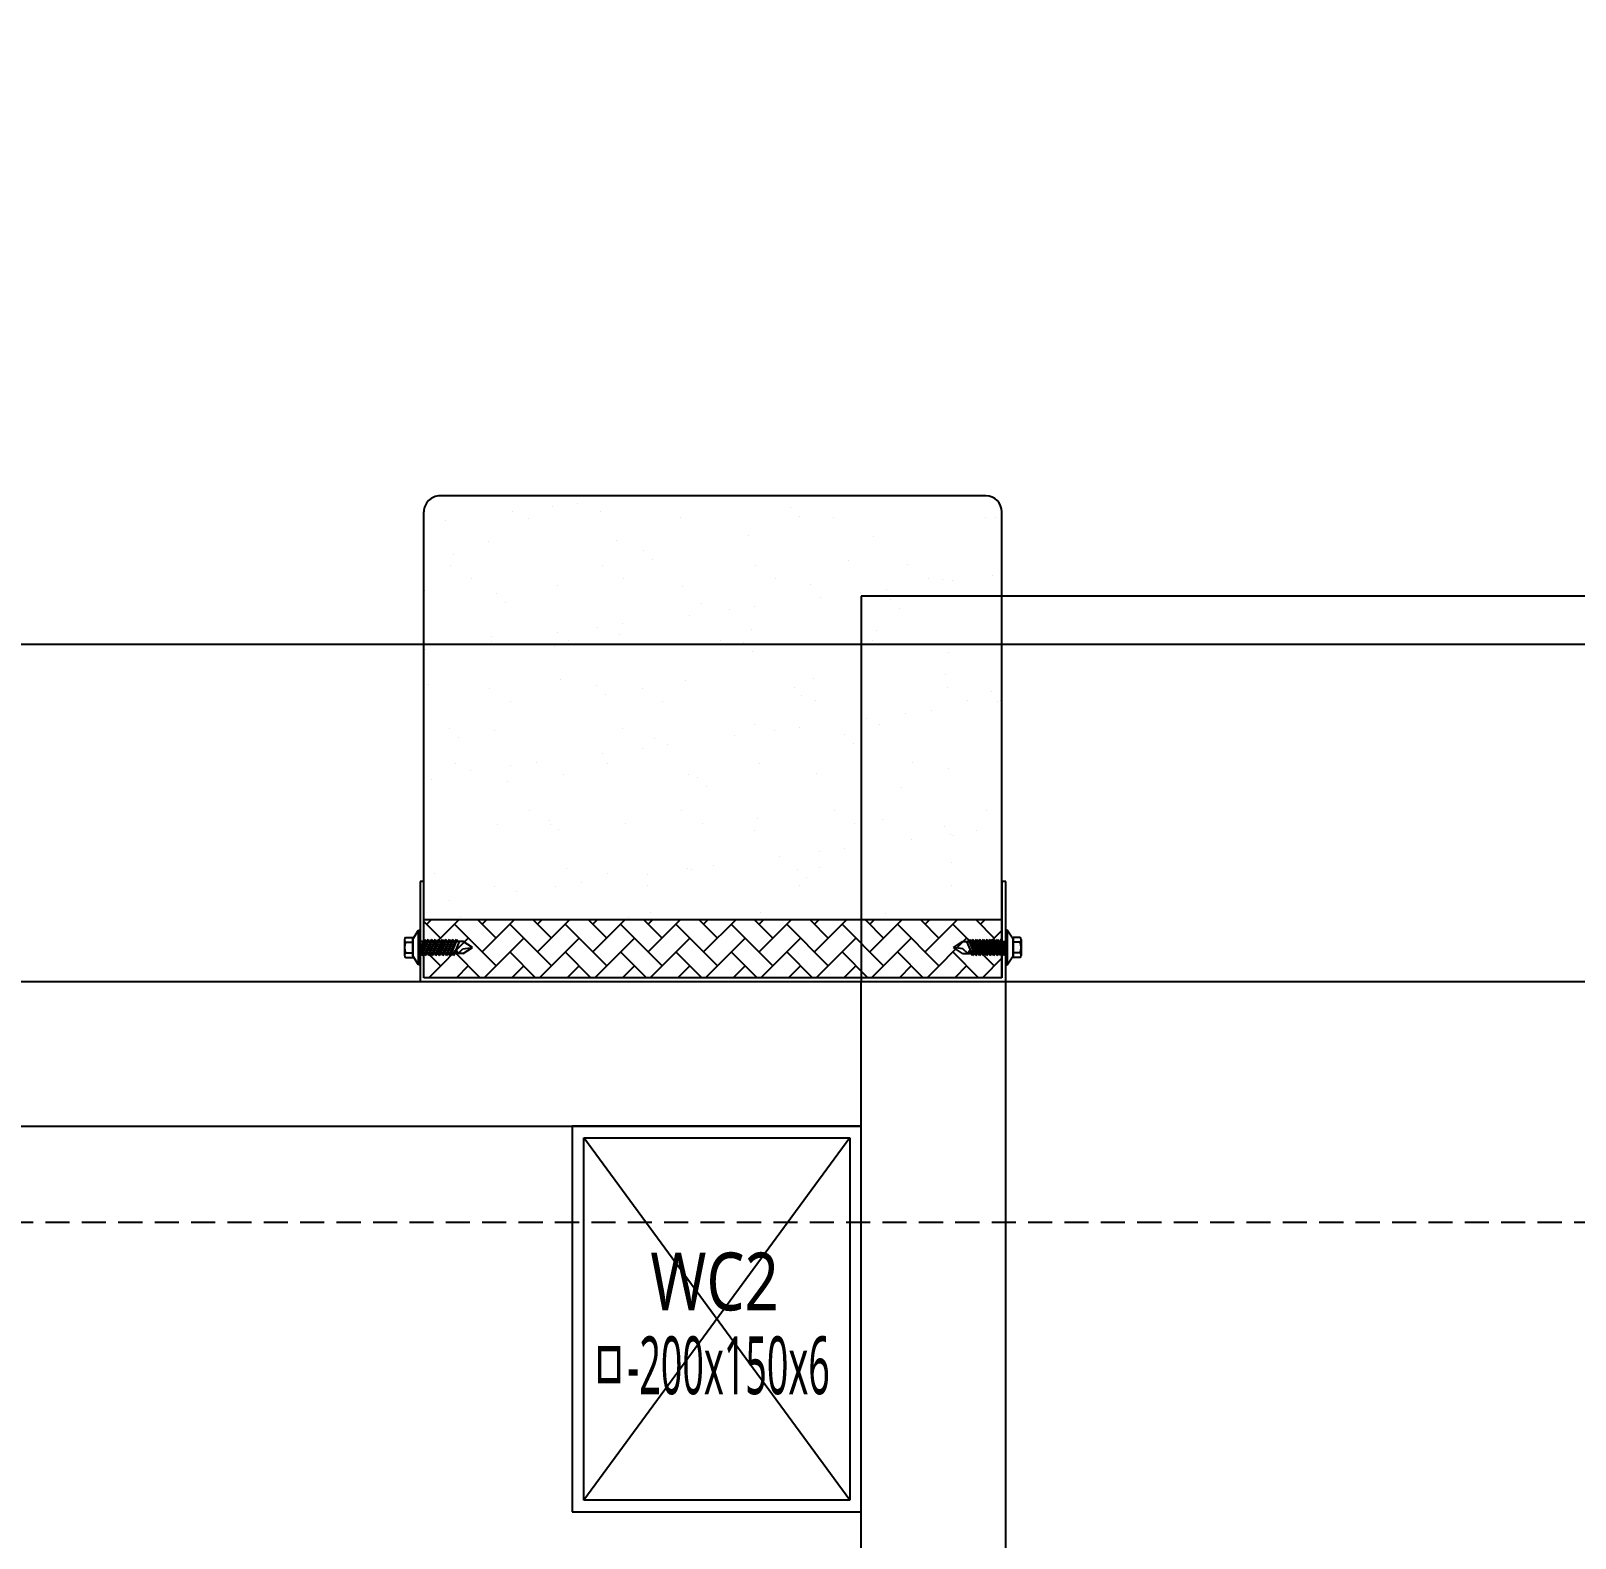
# Model space of a CAD drawing. Header units: millimetres. Extents: x 13515 to 183937, y -33900 to -660.
# Drawn here: x 121488.47 to 121501.02, y -19623.34 to -19611.1 of the extents above; entities that cross this region are included whole.
import ezdxf
from ezdxf.enums import TextEntityAlignment as Align

# ---------------------------------------------------------------- set-up
doc = ezdxf.new("R2010")
doc.units = ezdxf.units.MM
doc.header["$LTSCALE"] = 100
doc.header["$MEASUREMENT"] = 0
doc.header["$PDSIZE"] = -10
doc.linetypes.add('HIDDEN2', pattern=[0.1875, 0.125, -0.0625])
doc.layers.get('0').update_dxf_attribs({"linetype": 'CONTINUOUS'})
doc.layers.get('Defpoints').update_dxf_attribs({"color": 171, "linetype": 'CONTINUOUS'})
for name, color, linetype in [('ELE7 (0.07)', 8, 'CONTINUOUS'), ('ELE9', 9, 'CONTINUOUS'), ('FIN(패널-T75 글라스울)', 6, 'CONTINUOUS'), ('h COLUMN', 252, 'CONTINUOUS'), ('OVERHEAD DOOR - ELE', 9, 'CONTINUOUS'), ('OVERHEAD DOOR - ETC', 252, 'CONTINUOUS'), ('주차-화물', 251, 'CONTINUOUS')]:
    doc.layers.add(name, color=color, linetype=linetype)
doc.styles.add('TE', font='malgun_0.ttf')

# ---------------------------------------------------------------- blocks, each defined once
blk = doc.blocks.new('*U142')
at = {"color": 0, "linetype": 'ByBlock'}
for p, q in [((100, 75), (-100, 75)), ((-100, 75), (-100, -75)), ((100, -75), (100, 75)), ((-94, 69), (94, 69)), ((-94, -69), (-94, 69)), ((94, 69), (94, -69)), ((94, -69), (-94, -69)), ((-100, -75), (100, -75))]:
    blk.add_line(p, q, dxfattribs=at)
at = {"layer": 'Defpoints'}
blk.add_point((0, 0), dxfattribs=at)
blk = doc.blocks.new('WC2')
at = {"layer": 'h COLUMN', "ltscale": 0.1}
for p, q in [((69, -94), (-69, 94)), ((69, 94), (-69, -94))]:
    blk.add_line(p, q, dxfattribs=at)
at = {"layer": 'h COLUMN', "ltscale": 0.1, "rotation": 90}
blk.add_blockref('*U142', (0, 0), dxfattribs=at)
at = {"layer": 'Defpoints', "style": 'TE'}
for s, width, p in [('WC2', 0.8, (-34.44, 19.44)), ('ㅁ-200x150x6', 0.5, (-65.31, -24.04))]:
    blk.add_text(s, height=30, dxfattribs=dict(at, width=width)).set_placement(p, align=Align.MIDDLE_LEFT)
blk = doc.blocks.new('지상1층 WC 배치')
at = {"ltscale": 10000}
blk.add_blockref('WC2', (200300, -26650), dxfattribs=at)
blk = doc.blocks.new('A$C9dd89177')
at = {"layer": '주차-화물', "ltscale": 0.1}
blk.add_lwpolyline([(-0.01, 0), (10999.99, 0), (10999.99, 3250), (-0.01, 3250), (-0.01, 0), (10999.99, 3250)], dxfattribs=at)
blk = doc.blocks.new('A$Ca9da7916')
at = {"layer": 'ELE7 (0.07)', "ltscale": 0.002}
blk.add_line((227, 7675), (227, 10125), dxfattribs=at)
at = {"layer": 'FIN(패널-T75 글라스울)'}
for p, q in [((702, 7750), (227, 7750)), ((702, 7675), (227, 7675)), ((227, 6650), (227, 7675)), ((302, 6725), (302, 7675))]:
    blk.add_line(p, q, dxfattribs=at)
at = {"layer": 'OVERHEAD DOOR - ELE', "ltscale": 0.002}
for p, q in [((27, 10125), (27, 7675)), ((27, 7675), (227, 7675))]:
    blk.add_line(p, q, dxfattribs=at)
at = {"layer": 'OVERHEAD DOOR - ETC'}
for p, q in [((205, 7753.8), (200.3, 7750.8)), ((218.3, 7750.8), (200.3, 7750.8)), ((200.3, 7750.8), (200.3, 7750)), ((200.3, 7750.8), (218.3, 7750.8)), ((204.05, 7757.5), (204.05, 7753.8)), ((204.05, 7753.8), (214.55, 7753.8)), ((213.6, 7753.8), (205, 7753.8)), ((205.23, 7758), (213.37, 7758)), ((206.59, 7757.5), (206.59, 7753.8)), ((212.02, 7757.5), (212.02, 7753.8)), ((218.3, 7750.8), (213.6, 7753.8)), ((214.55, 7757.5), (214.55, 7753.8)), ((218.3, 7750), (218.3, 7750.8)), ((225, 7748), (-16.67, 7748)), ((195, 7748), (195, 7448)), ((195, 7748), (225, 7748)), ((200.3, 7750), (218.3, 7750)), ((205.15, 7747.6), (211.06, 7750)), ((205.15, 7745.77), (213.45, 7749.18)), ((205.15, 7745.77), (213.45, 7749.18)), ((205.15, 7747.6), (206.15, 7748.4)), ((206.15, 7747.2), (205.15, 7747.6)), ((205.15, 7747.6), (206.15, 7746.8)), ((206.15, 7747.6), (205.15, 7747.6)), ((205.15, 7743.93), (213.45, 7747.35)), ((205.15, 7743.93), (213.45, 7747.35)), ((205.15, 7745.77), (206.15, 7746.57)), ((206.15, 7745.37), (205.15, 7745.77)), ((205.15, 7745.77), (206.15, 7744.96)), ((206.15, 7745.77), (205.15, 7745.77)), ((205.15, 7742.1), (213.45, 7745.52)), ((205.15, 7742.1), (213.45, 7745.52)), ((205.15, 7743.93), (206.15, 7744.74)), ((206.15, 7743.53), (205.15, 7743.93)), ((205.15, 7743.93), (206.15, 7743.13)), ((206.15, 7743.93), (205.15, 7743.93)), ((205.15, 7740.27), (213.45, 7743.69)), ((205.15, 7740.27), (213.45, 7743.69)), ((205.15, 7742.1), (206.15, 7742.91)), ((206.15, 7748.4), (206.15, 7750)), ((211.94, 7750), (206.15, 7747.6)), ((206.15, 7748.4), (210, 7750)), ((206.15, 7746.57), (212.45, 7749.18)), ((212.45, 7748.38), (206.15, 7745.77)), ((206.15, 7746.57), (206.15, 7747.6)), ((206.15, 7744.74), (212.45, 7747.35)), ((212.45, 7746.55), (206.15, 7743.93)), ((206.15, 7744.74), (206.15, 7745.77)), ((206.15, 7742.91), (212.45, 7745.52)), ((212.45, 7744.71), (206.15, 7742.1)), ((206.15, 7742.91), (206.15, 7743.93)), ((206.15, 7741.07), (212.45, 7743.69)), ((212.45, 7742.88), (206.15, 7740.27)), ((212.45, 7749.18), (212.45, 7750)), ((213.45, 7749.18), (212.45, 7749.99)), ((212.45, 7749.59), (213.45, 7749.18)), ((213.45, 7749.18), (212.45, 7748.38)), ((212.45, 7749.18), (213.45, 7749.18)), ((212.45, 7747.35), (212.45, 7748.38)), ((213.45, 7747.35), (212.45, 7748.16)), ((212.45, 7747.75), (213.45, 7747.35)), ((213.45, 7747.35), (212.45, 7746.55)), ((212.45, 7747.35), (213.45, 7747.35)), ((212.45, 7745.52), (212.45, 7746.55)), ((213.45, 7745.52), (212.45, 7746.32)), ((212.45, 7745.92), (213.45, 7745.52)), ((213.45, 7745.52), (212.45, 7744.71)), ((212.45, 7745.52), (213.45, 7745.52)), ((212.45, 7743.69), (212.45, 7744.71)), ((213.45, 7743.69), (212.45, 7744.49)), ((212.45, 7744.09), (213.45, 7743.69)), ((213.45, 7743.69), (212.45, 7742.88)), ((212.45, 7743.69), (213.45, 7743.69)), ((212.45, 7741.85), (212.45, 7742.88)), ((213.45, 7741.85), (212.45, 7742.66)), ((225, 7748), (225, 7448)), ((-25, 7739.67), (-25, 7456.33)), ((206.15, 7741.7), (205.15, 7742.1)), ((205.15, 7742.1), (206.15, 7741.3)), ((206.15, 7742.1), (205.15, 7742.1)), ((205.15, 7738.44), (213.45, 7741.85)), ((205.15, 7738.44), (213.45, 7741.85)), ((205.15, 7740.27), (206.15, 7741.07)), ((206.15, 7739.87), (205.15, 7740.27)), ((205.15, 7740.27), (206.15, 7739.46)), ((206.15, 7740.27), (205.15, 7740.27)), ((205.15, 7736.6), (213.45, 7740.02)), ((205.15, 7736.6), (213.45, 7740.02)), ((205.15, 7738.44), (206.15, 7739.24)), ((206.15, 7738.03), (205.15, 7738.44)), ((205.15, 7738.44), (206.15, 7737.63)), ((206.15, 7738.44), (205.15, 7738.44)), ((205.15, 7734.77), (213.45, 7738.19)), ((205.15, 7734.77), (213.45, 7738.19)), ((205.15, 7736.6), (206.15, 7737.41)), ((206.15, 7736.2), (205.15, 7736.6)), ((205.15, 7736.6), (206.15, 7735.8)), ((206.15, 7736.6), (205.15, 7736.6)), ((205.15, 7732.94), (213.45, 7736.35)), ((205.15, 7732.94), (213.45, 7736.35)), ((205.15, 7734.77), (206.15, 7735.57)), ((206.15, 7734.37), (205.15, 7734.77)), ((205.15, 7734.77), (206.15, 7733.97)), ((206.15, 7734.77), (205.15, 7734.77)), ((205.15, 7731.1), (213.45, 7734.52)), ((205.15, 7731.1), (213.45, 7734.52)), ((206.15, 7741.07), (206.15, 7742.1)), ((206.15, 7739.24), (212.45, 7741.85)), ((212.45, 7741.05), (206.15, 7738.44)), ((206.15, 7739.24), (206.15, 7740.27)), ((206.15, 7737.41), (212.45, 7740.02)), ((212.45, 7739.22), (206.15, 7736.6)), ((206.15, 7737.41), (206.15, 7738.44)), ((206.15, 7735.57), (212.45, 7738.19)), ((212.45, 7737.38), (206.15, 7734.77)), ((206.15, 7735.57), (206.15, 7736.6)), ((206.15, 7733.74), (212.45, 7736.35)), ((212.45, 7735.55), (206.15, 7732.94)), ((206.15, 7733.74), (206.15, 7734.77)), ((206.15, 7731.91), (212.45, 7734.52)), ((212.45, 7742.25), (213.45, 7741.85)), ((213.45, 7741.85), (212.45, 7741.05)), ((212.45, 7741.85), (213.45, 7741.85)), ((212.45, 7740.02), (212.45, 7741.05)), ((213.45, 7740.02), (212.45, 7740.82)), ((212.45, 7740.42), (213.45, 7740.02)), ((213.45, 7740.02), (212.45, 7739.22)), ((212.45, 7740.02), (213.45, 7740.02)), ((212.45, 7738.19), (212.45, 7739.22)), ((213.45, 7738.19), (212.45, 7738.99)), ((212.45, 7738.59), (213.45, 7738.19)), ((213.45, 7738.19), (212.45, 7737.38)), ((212.45, 7738.19), (213.45, 7738.19)), ((212.45, 7736.35), (212.45, 7737.38)), ((213.45, 7736.35), (212.45, 7737.16)), ((212.45, 7736.76), (213.45, 7736.35)), ((213.45, 7736.35), (212.45, 7735.55)), ((212.45, 7736.35), (213.45, 7736.35)), ((212.45, 7734.52), (212.45, 7735.55)), ((213.45, 7734.52), (212.45, 7735.33)), ((212.45, 7734.92), (213.45, 7734.52)), ((213.45, 7734.52), (212.45, 7733.72)), ((212.45, 7734.52), (213.45, 7734.52)), ((205.15, 7732.94), (206.15, 7733.74)), ((206.15, 7732.53), (205.15, 7732.94)), ((205.15, 7732.94), (206.15, 7732.13)), ((206.15, 7732.94), (205.15, 7732.94)), ((205.15, 7731.1), (206.15, 7731.91)), ((206.15, 7730.7), (205.15, 7731.1)), ((205.15, 7731.1), (206.15, 7730.3)), ((206.15, 7731.1), (205.15, 7731.1)), ((212.45, 7733.72), (206.15, 7731.1)), ((206.15, 7731.91), (206.15, 7732.94)), ((206.15, 7729.67), (210.44, 7731.48)), ((206.15, 7727.63), (206.15, 7731.1)), ((209.3, 7722.83), (206.15, 7727.63)), ((210.04, 7727.8), (209.3, 7722.83)), ((212.45, 7727.63), (209.3, 7722.83)), ((212.45, 7730.31), (210.04, 7727.8)), ((210.44, 7731.48), (212.45, 7730.31)), ((210.45, 7731.45), (213.45, 7732.69)), ((210.45, 7731.45), (213.45, 7732.69)), ((210.45, 7731.45), (211.45, 7732.25)), ((211.45, 7731.45), (210.45, 7731.45)), ((211.45, 7732.25), (212.45, 7732.69)), ((212.45, 7731.88), (211.45, 7731.45)), ((212.45, 7732.69), (212.45, 7733.72)), ((213.45, 7732.69), (212.45, 7733.49)), ((212.45, 7733.09), (213.45, 7732.69)), ((213.45, 7732.69), (212.45, 7731.88)), ((212.45, 7732.69), (213.45, 7732.69)), ((212.45, 7727.63), (212.45, 7731.88)), ((209.3, 7473.17), (206.15, 7468.37)), ((212.45, 7468.37), (209.3, 7473.17)), ((210.04, 7468.2), (209.3, 7473.17)), ((205.15, 7464.9), (206.15, 7465.7)), ((206.15, 7465.3), (205.15, 7464.9)), ((205.15, 7464.9), (213.45, 7461.48)), ((205.15, 7464.9), (213.45, 7461.48)), ((206.15, 7464.9), (205.15, 7464.9)), ((205.15, 7464.9), (206.15, 7464.09)), ((205.15, 7463.06), (206.15, 7463.87)), ((206.15, 7463.47), (205.15, 7463.06)), ((205.15, 7463.06), (213.45, 7459.65)), ((205.15, 7463.06), (213.45, 7459.65)), ((206.15, 7463.06), (205.15, 7463.06)), ((205.15, 7463.06), (206.15, 7462.26)), ((205.15, 7461.23), (206.15, 7462.04)), ((206.15, 7468.37), (206.15, 7464.9)), ((206.15, 7466.33), (210.44, 7464.52)), ((212.45, 7462.28), (206.15, 7464.9)), ((206.15, 7464.09), (206.15, 7463.06)), ((206.15, 7464.09), (212.45, 7461.48)), ((212.45, 7460.45), (206.15, 7463.06)), ((206.15, 7462.26), (206.15, 7461.23)), ((206.15, 7462.26), (212.45, 7459.65)), ((212.45, 7465.7), (210.04, 7468.2)), ((210.44, 7464.52), (212.45, 7465.7)), ((210.45, 7464.55), (213.45, 7463.31)), ((210.45, 7464.55), (213.45, 7463.31)), ((211.45, 7464.55), (210.45, 7464.55)), ((210.45, 7464.55), (211.45, 7463.75)), ((212.45, 7464.12), (211.45, 7464.55)), ((211.45, 7463.75), (212.45, 7463.31)), ((212.45, 7468.37), (212.45, 7464.12)), ((213.45, 7463.31), (212.45, 7464.12)), ((212.45, 7463.31), (212.45, 7462.28)), ((212.45, 7463.31), (213.45, 7463.31)), ((212.45, 7462.91), (213.45, 7463.31)), ((213.45, 7463.31), (212.45, 7462.51)), ((213.45, 7461.48), (212.45, 7462.28)), ((206.15, 7461.63), (205.15, 7461.23)), ((205.15, 7461.23), (213.45, 7457.81)), ((205.15, 7461.23), (213.45, 7457.81)), ((206.15, 7461.23), (205.15, 7461.23)), ((205.15, 7461.23), (206.15, 7460.43)), ((205.15, 7459.4), (206.15, 7460.2)), ((206.15, 7459.8), (205.15, 7459.4)), ((205.15, 7459.4), (213.45, 7455.98)), ((205.15, 7459.4), (213.45, 7455.98)), ((206.15, 7459.4), (205.15, 7459.4)), ((205.15, 7459.4), (206.15, 7458.59)), ((205.15, 7457.57), (206.15, 7458.37)), ((206.15, 7457.97), (205.15, 7457.57)), ((205.15, 7457.57), (213.45, 7454.15)), ((205.15, 7457.57), (213.45, 7454.15)), ((206.15, 7457.57), (205.15, 7457.57)), ((205.15, 7457.57), (206.15, 7456.76)), ((205.15, 7455.73), (206.15, 7456.54)), ((206.15, 7456.13), (205.15, 7455.73)), ((205.15, 7455.73), (213.45, 7452.31)), ((205.15, 7455.73), (213.45, 7452.31)), ((206.15, 7455.73), (205.15, 7455.73)), ((205.15, 7455.73), (206.15, 7454.93)), ((205.15, 7453.9), (206.15, 7454.7)), ((206.15, 7454.3), (205.15, 7453.9)), ((212.45, 7458.62), (206.15, 7461.23)), ((206.15, 7460.43), (206.15, 7459.4)), ((206.15, 7460.43), (212.45, 7457.81)), ((212.45, 7456.78), (206.15, 7459.4)), ((206.15, 7458.59), (206.15, 7457.57)), ((206.15, 7458.59), (212.45, 7455.98)), ((212.45, 7454.95), (206.15, 7457.57)), ((206.15, 7456.76), (206.15, 7455.73)), ((206.15, 7456.76), (212.45, 7454.15)), ((212.45, 7453.12), (206.15, 7455.73)), ((206.15, 7454.93), (206.15, 7453.9)), ((206.15, 7454.93), (212.45, 7452.31)), ((212.45, 7461.48), (212.45, 7460.45)), ((212.45, 7461.08), (213.45, 7461.48)), ((213.45, 7461.48), (212.45, 7460.68)), ((212.45, 7461.48), (213.45, 7461.48)), ((213.45, 7459.65), (212.45, 7460.45)), ((212.45, 7459.65), (212.45, 7458.62)), ((212.45, 7459.24), (213.45, 7459.65)), ((213.45, 7459.65), (212.45, 7458.84)), ((212.45, 7459.65), (213.45, 7459.65)), ((213.45, 7457.81), (212.45, 7458.62)), ((212.45, 7457.81), (212.45, 7456.78)), ((212.45, 7457.81), (213.45, 7457.81)), ((212.45, 7457.41), (213.45, 7457.81)), ((213.45, 7457.81), (212.45, 7457.01)), ((213.45, 7455.98), (212.45, 7456.78)), ((212.45, 7455.98), (212.45, 7454.95)), ((212.45, 7455.58), (213.45, 7455.98)), ((213.45, 7455.98), (212.45, 7455.18)), ((212.45, 7455.98), (213.45, 7455.98)), ((213.45, 7454.15), (212.45, 7454.95)), ((212.45, 7454.15), (212.45, 7453.12)), ((212.45, 7453.75), (213.45, 7454.15)), ((213.45, 7454.15), (212.45, 7453.34)), ((212.45, 7454.15), (213.45, 7454.15)), ((225, 7448), (-16.67, 7448)), ((225, 7448), (195, 7448)), ((200.3, 7445.2), (200.3, 7446)), ((200.3, 7446), (218.3, 7446)), ((205.15, 7453.9), (213.45, 7450.48)), ((205.15, 7453.9), (213.45, 7450.48)), ((206.15, 7453.9), (205.15, 7453.9)), ((205.15, 7453.9), (206.15, 7453.1)), ((205.15, 7452.07), (206.15, 7452.87)), ((206.15, 7452.47), (205.15, 7452.07)), ((205.15, 7452.07), (213.45, 7448.65)), ((205.15, 7452.07), (213.45, 7448.65)), ((206.15, 7452.07), (205.15, 7452.07)), ((205.15, 7452.07), (206.15, 7451.26)), ((205.15, 7450.23), (206.15, 7451.04)), ((206.15, 7450.64), (205.15, 7450.23)), ((205.15, 7450.23), (213.45, 7446.82)), ((205.15, 7450.23), (213.45, 7446.82)), ((206.15, 7450.23), (205.15, 7450.23)), ((205.15, 7450.23), (206.15, 7449.43)), ((205.15, 7448.4), (206.15, 7449.2)), ((206.15, 7448.8), (205.15, 7448.4)), ((205.15, 7448.4), (211.06, 7446)), ((206.15, 7448.4), (205.15, 7448.4)), ((205.15, 7448.4), (206.15, 7447.6)), ((212.45, 7451.29), (206.15, 7453.9)), ((206.15, 7453.1), (206.15, 7452.07)), ((206.15, 7453.1), (212.45, 7450.48)), ((212.45, 7449.45), (206.15, 7452.07)), ((206.15, 7451.26), (206.15, 7450.23)), ((206.15, 7451.26), (212.45, 7448.65)), ((212.45, 7447.62), (206.15, 7450.23)), ((206.15, 7449.43), (206.15, 7448.4)), ((206.15, 7449.43), (212.45, 7446.82)), ((211.94, 7446), (206.15, 7448.4)), ((206.15, 7447.6), (206.15, 7446)), ((206.15, 7447.6), (210, 7446)), ((213.45, 7452.31), (212.45, 7453.12)), ((212.45, 7452.31), (212.45, 7451.29)), ((212.45, 7451.91), (213.45, 7452.31)), ((213.45, 7452.31), (212.45, 7451.51)), ((212.45, 7452.31), (213.45, 7452.31)), ((213.45, 7450.48), (212.45, 7451.29)), ((212.45, 7450.48), (212.45, 7449.45)), ((212.45, 7450.08), (213.45, 7450.48)), ((213.45, 7450.48), (212.45, 7449.68)), ((212.45, 7450.48), (213.45, 7450.48)), ((213.45, 7448.65), (212.45, 7449.45)), ((212.45, 7448.65), (212.45, 7447.62)), ((212.45, 7448.25), (213.45, 7448.65)), ((213.45, 7448.65), (212.45, 7447.84)), ((212.45, 7448.65), (213.45, 7448.65)), ((213.45, 7446.82), (212.45, 7447.62)), ((212.45, 7446.82), (212.45, 7446)), ((212.45, 7446.41), (213.45, 7446.82)), ((213.45, 7446.82), (212.45, 7446.01)), ((212.45, 7446.82), (213.45, 7446.82)), ((218.3, 7446), (218.3, 7445.2)), ((218.3, 7445.2), (200.3, 7445.2)), ((205, 7442.2), (200.3, 7445.2)), ((200.3, 7445.2), (218.3, 7445.2)), ((204.05, 7442.2), (214.55, 7442.2)), ((204.05, 7438.5), (204.05, 7442.2)), ((213.6, 7442.2), (205, 7442.2)), ((205.23, 7438), (213.37, 7438)), ((206.59, 7438.5), (206.59, 7442.2)), ((212.02, 7438.5), (212.02, 7442.2)), ((218.3, 7445.2), (213.6, 7442.2)), ((214.55, 7438.5), (214.55, 7442.2))]:
    blk.add_line(p, q, dxfattribs=at)
at = {"layer": 'OVERHEAD DOOR - ETC', "ltscale": 0.002}
for p, q in [((-13.58, 7744.68), (-13.58, 7744.68)), ((-4.98, 7747.86), (-4.98, 7747.86)), ((16.17, 7743.11), (16.17, 7743.11)), ((80.95, 7747.16), (80.95, 7747.16)), ((81.57, 7745.88), (81.57, 7745.88)), ((227, 7750), (175, 7750)), ((175, 7750), (175, 7748)), ((175, 7748), (225, 7748)), ((195, 7734.62), (204.44, 7744.06)), ((197.26, 7722.51), (218.81, 7744.06)), ((200.5, 7748), (211.63, 7736.88)), ((214.87, 7748), (225, 7737.87)), ((225, 7748), (225, 7448)), ((227, 7446), (227, 7750)), ((-13.87, 7739.58), (-13.87, 7739.58)), ((76.66, 7742.48), (76.66, 7742.48)), ((138.05, 7740.07), (138.05, 7740.07)), ((148.79, 7734.8), (148.79, 7734.8)), ((195, 7739.14), (197.26, 7736.88)), ((211.63, 7722.51), (225, 7735.88)), ((81.27, 7730.27), (81.27, 7730.27)), ((204.44, 7729.69), (225, 7709.14)), ((218.81, 7729.69), (225, 7723.5)), ((18.89, 7722.46), (18.89, 7722.46)), ((56.41, 7720.38), (56.41, 7720.38)), ((67.47, 7718.83), (67.47, 7718.83)), ((74.44, 7719.56), (74.44, 7719.56)), ((116.41, 7720.43), (116.41, 7720.43)), ((150.53, 7721.58), (150.53, 7721.58)), ((150.95, 7722.87), (150.95, 7722.87)), ((165.35, 7722.03), (165.35, 7722.03)), ((177.09, 7722.03), (177.09, 7722.03)), ((195, 7724.77), (211.63, 7708.14)), ((18.53, 7717.23), (18.53, 7717.23)), ((86.11, 7711.38), (86.11, 7711.38)), ((146.66, 7718.18), (146.66, 7718.18)), ((195, 7705.88), (204.44, 7715.32)), ((197.26, 7693.77), (218.81, 7715.32)), ((17.66, 7709.76), (17.66, 7709.76)), ((195, 7710.4), (197.26, 7708.14)), ((211.63, 7693.77), (225, 7707.14)), ((10.84, 7699.05), (10.84, 7699.05)), ((33.25, 7695.1), (33.25, 7695.1)), ((87.85, 7698.16), (87.85, 7698.16)), ((113.48, 7701.51), (113.48, 7701.51)), ((126.41, 7696.09), (126.41, 7696.09)), ((153.25, 7700.93), (153.25, 7700.93)), ((195, 7696.03), (211.63, 7679.4)), ((204.44, 7700.95), (225, 7680.4)), ((218.81, 7700.95), (225, 7694.77)), ((23.43, 7687.96), (23.43, 7687.96)), ((28.96, 7690.42), (28.96, 7690.42)), ((191.64, 7687.77), (191.64, 7687.77)), ((195, 7677.14), (204.44, 7686.59)), ((197.26, 7665.03), (218.81, 7686.59)), ((-4.13, 7681.37), (-4.13, 7681.37)), ((44.81, 7682.97), (44.81, 7682.97)), ((49.88, 7681), (49.88, 7681)), ((93.76, 7684.57), (93.76, 7684.57)), ((142.7, 7686.17), (142.7, 7686.17)), ((195, 7681.66), (197.26, 7679.4)), ((211.63, 7665.03), (225, 7678.41)), ((25.17, 7674.74), (25.17, 7674.74)), ((90.57, 7677.51), (90.57, 7677.51)), ((103.25, 7670.8), (103.25, 7670.8)), ((145.01, 7671.68), (145.01, 7671.68)), ((204.44, 7672.22), (225, 7651.66)), ((218.81, 7672.22), (225, 7666.03)), ((8.71, 7668.32), (8.71, 7668.32)), ((98.96, 7666.12), (98.96, 7666.12)), ((157.79, 7666.43), (157.79, 7666.43)), ((195, 7667.29), (211.63, 7650.67)), ((-13.73, 7660.49), (-13.73, 7660.49)), ((138.19, 7660.97), (138.19, 7660.97)), ((195, 7648.41), (204.44, 7657.85)), ((197.26, 7636.3), (218.81, 7657.85)), ((21, 7648.62), (21, 7648.62)), ((27.89, 7654.09), (27.89, 7654.09)), ((69.94, 7650.22), (69.94, 7650.22)), ((81.41, 7651.17), (81.41, 7651.17)), ((118.88, 7651.82), (118.88, 7651.82)), ((159.53, 7653.21), (159.53, 7653.21)), ((167.82, 7653.42), (167.82, 7653.42)), ((173.24, 7646.51), (173.24, 7646.51)), ((195, 7652.92), (197.26, 7650.67)), ((211.63, 7636.3), (225, 7649.67)), ((-18.75, 7638.36), (-18.75, 7638.36)), ((-14.46, 7643.04), (-14.46, 7643.04)), ((74.59, 7640.46), (74.59, 7640.46)), ((78.71, 7644.03), (78.71, 7644.03)), ((95.11, 7643.01), (95.11, 7643.01)), ((168.95, 7641.83), (168.95, 7641.83)), ((177.23, 7642.93), (177.23, 7642.93)), ((195, 7638.56), (211.63, 7621.93)), ((204.44, 7643.48), (225, 7622.92)), ((218.81, 7643.48), (225, 7637.29)), ((17.81, 7630.66), (17.81, 7630.66)), ((162.25, 7632.56), (162.25, 7632.56)), ((96.85, 7629.79), (96.85, 7629.79)), ((113.63, 7622.41), (113.63, 7622.41)), ((191.33, 7622.79), (191.33, 7622.79)), ((195, 7619.67), (204.44, 7629.11)), ((195, 7624.19), (197.26, 7621.93)), ((197.26, 7607.56), (218.81, 7629.11)), ((-4.44, 7616.39), (-4.44, 7616.39)), ((10.98, 7619.95), (10.98, 7619.95)), ((32.43, 7619.59), (32.43, 7619.59)), ((44.5, 7617.99), (44.5, 7617.99)), ((55.54, 7618.74), (55.54, 7618.74)), ((93.44, 7619.59), (93.44, 7619.59)), ((142.39, 7621.19), (142.39, 7621.19)), ((148.71, 7619.73), (148.71, 7619.73)), ((204.44, 7614.74), (225, 7594.19)), ((211.63, 7607.56), (225, 7620.93)), ((218.81, 7614.74), (225, 7608.56)), ((34.17, 7606.37), (34.17, 7606.37)), ((51.25, 7614.06), (51.25, 7614.06)), ((99.57, 7609.14), (99.57, 7609.14)), ((195, 7609.82), (211.63, 7593.19)), ((50.02, 7601.9), (50.02, 7601.9)), ((195, 7590.93), (204.44, 7600.38)), ((197.26, 7578.82), (218.81, 7600.38)), ((31, 7591.96), (31, 7591.96)), ((125.54, 7594.45), (125.54, 7594.45)), ((145.16, 7592.59), (145.16, 7592.59)), ((166.79, 7598.06), (166.79, 7598.06)), ((195, 7595.45), (197.26, 7593.19)), ((211.63, 7578.82), (225, 7592.2)), ((36.89, 7585.72), (36.89, 7585.72)), ((70.79, 7583.74), (70.79, 7583.74)), ((119.73, 7585.34), (119.73, 7585.34)), ((121.25, 7589.77), (121.25, 7589.77)), ((168.53, 7584.84), (168.53, 7584.84)), ((168.67, 7586.94), (168.67, 7586.94)), ((204.44, 7586.01), (225, 7565.45)), ((218.81, 7586.01), (225, 7579.82)), ((-13.58, 7581.39), (-13.58, 7581.39)), ((21.85, 7582.14), (21.85, 7582.14)), ((104.11, 7574.64), (104.11, 7574.64)), ((138.33, 7581.87), (138.33, 7581.87)), ((195, 7581.08), (211.63, 7564.45)), ((7.84, 7566.68), (7.84, 7566.68)), ((81.55, 7572.07), (81.55, 7572.07)), ((101, 7567.67), (101, 7567.67)), ((195, 7562.2), (204.44, 7571.64)), ((195, 7566.71), (197.26, 7564.45)), ((197.26, 7550.09), (218.81, 7571.64)), ((3.55, 7562), (3.55, 7562)), ((74.73, 7561.36), (74.73, 7561.36)), ((105.85, 7561.42), (105.85, 7561.42)), ((171.25, 7564.19), (171.25, 7564.19)), ((177.37, 7563.83), (177.37, 7563.83)), ((191.25, 7565.47), (191.25, 7565.47)), ((211.63, 7550.09), (225, 7563.46)), ((17.95, 7551.56), (17.95, 7551.56)), ((41.43, 7551.22), (41.43, 7551.22)), ((95.92, 7550.99), (95.92, 7550.99)), ((144.86, 7552.59), (144.86, 7552.59)), ((193.8, 7554.19), (193.8, 7554.19)), ((195, 7552.35), (211.63, 7535.72)), ((204.44, 7557.27), (225, 7536.71)), ((218.81, 7557.27), (225, 7551.08)), ((-1.97, 7547.79), (-1.97, 7547.79)), ((46.97, 7549.39), (46.97, 7549.39)), ((77.83, 7542.39), (77.83, 7542.39)), ((113.77, 7543.31), (113.77, 7543.31)), ((171, 7543.37), (171, 7543.37)), ((195, 7533.46), (204.44, 7542.9)), ((197.26, 7521.35), (218.81, 7542.9)), ((-16.7, 7539.9), (-16.7, 7539.9)), ((11.13, 7540.85), (11.13, 7540.85)), ((43.17, 7538), (43.17, 7538)), ((73.54, 7537.71), (73.54, 7537.71)), ((108.57, 7540.77), (108.57, 7540.77)), ((195, 7537.98), (197.26, 7535.72)), ((211.63, 7521.35), (225, 7534.72)), ((-21.25, 7527.8), (-21.25, 7527.8)), ((175.79, 7529.69), (175.79, 7529.69)), ((204.44, 7528.53), (225, 7507.98)), ((218.81, 7528.53), (225, 7522.35)), ((50.16, 7522.8), (50.16, 7522.8)), ((70.48, 7518.76), (70.48, 7518.76)), ((119.42, 7520.36), (119.42, 7520.36)), ((147.83, 7518.09), (147.83, 7518.09)), ((168.36, 7521.96), (168.36, 7521.96)), ((195, 7523.61), (211.63, 7506.98)), ((-19.51, 7514.58), (-19.51, 7514.58)), ((21.54, 7517.16), (21.54, 7517.16)), ((45.89, 7517.35), (45.89, 7517.35)), ((53.3, 7515.61), (53.3, 7515.61)), ((143.54, 7513.41), (143.54, 7513.41)), ((145.3, 7513.49), (145.3, 7513.49)), ((177.53, 7516.47), (177.53, 7516.47)), ((195, 7504.72), (204.44, 7514.17)), ((197.26, 7492.61), (218.81, 7514.17)), ((-13.44, 7502.29), (-13.44, 7502.29)), ((113.11, 7506.27), (113.11, 7506.27)), ((138.48, 7502.77), (138.48, 7502.77)), ((195, 7509.24), (197.26, 7506.98)), ((211.63, 7492.61), (225, 7505.98)), ((180.25, 7495.82), (180.25, 7495.82)), ((195, 7494.87), (211.63, 7478.24)), ((204.44, 7499.8), (225, 7479.24)), ((218.81, 7499.8), (225, 7493.61)), ((-16.79, 7493.93), (-16.79, 7493.93)), ((30.13, 7490.33), (30.13, 7490.33)), ((81.7, 7492.97), (81.7, 7492.97)), ((114.85, 7493.05), (114.85, 7493.05)), ((123.29, 7491.31), (123.29, 7491.31)), ((145.71, 7486.11), (145.71, 7486.11)), ((194.65, 7487.71), (194.65, 7487.71)), ((-1.12, 7481.31), (-1.12, 7481.31)), ((25.84, 7485.65), (25.84, 7485.65)), ((47.82, 7482.91), (47.82, 7482.91)), ((50.43, 7482.85), (50.43, 7482.85)), ((74.87, 7482.26), (74.87, 7482.26)), ((96.76, 7484.51), (96.76, 7484.51)), ((177.52, 7484.73), (177.52, 7484.73)), ((195, 7475.98), (204.44, 7485.43)), ((195, 7480.5), (197.26, 7478.24)), ((197.26, 7463.88), (218.81, 7485.43)), ((18.09, 7472.46), (18.09, 7472.46)), ((117.57, 7472.4), (117.57, 7472.4)), ((204.44, 7471.06), (225, 7450.5)), ((211.63, 7463.88), (225, 7477.25)), ((218.81, 7471.06), (225, 7464.87)), ((5.59, 7463.55), (5.59, 7463.55)), ((52.17, 7469.63), (52.17, 7469.63)), ((100.13, 7466.03), (100.13, 7466.03)), ((113.91, 7464.21), (113.91, 7464.21)), ((193.29, 7467.02), (193.29, 7467.02)), ((195, 7466.14), (211.63, 7449.51)), ((-12.25, 7459.43), (-12.25, 7459.43)), ((11.27, 7461.75), (11.27, 7461.75)), ((95.84, 7461.35), (95.84, 7461.35)), ((184.8, 7461.32), (184.8, 7461.32)), ((195.75, 7448), (204.44, 7456.69)), ((210.12, 7448), (218.81, 7456.69)), ((24.01, 7448.56), (24.01, 7448.56)), ((54.89, 7448.98), (54.89, 7448.98)), ((72.95, 7450.16), (72.95, 7450.16)), ((121.89, 7451.76), (121.89, 7451.76)), ((170.83, 7453.36), (170.83, 7453.36)), ((175, 7448), (175, 7446)), ((225, 7448), (175, 7448)), ((175, 7446), (227, 7446)), ((186.54, 7448.1), (186.54, 7448.1)), ((195, 7451.77), (197.26, 7449.51)), ((224.49, 7448), (225, 7448.51))]:
    blk.add_line(p, q, dxfattribs=at)
at = {"layer": 'OVERHEAD DOOR - ETC'}
for centre, radius, start, end in [((205.32, 7756.14), 1.86, 46.9662, 133.0338), ((209.3, 7750.39), 7.61, 69.11949, 110.88051), ((213.29, 7756.14), 1.86, 46.9662, 133.0338), ((-16.67, 7739.67), 8.33, 90, 180), ((-16.67, 7456.33), 8.33, 180, 270), ((205.32, 7439.86), 1.86, 226.9662, 313.0338), ((209.3, 7445.61), 7.61, 249.11949, 290.88051), ((213.29, 7439.86), 1.86, 226.9662, 313.0338)]:
    blk.add_arc(centre, radius, start, end, dxfattribs=at)
blk = doc.blocks.new('FGHJ')
at = {"layer": 'ELE9', "linetype": 'HIDDEN2'}
blk.add_lwpolyline([(37195449.07, 67346.34), (37195449.07, 40346.34), (37042549.07, 40346.34), (37042549.07, 51346.34), (37030449.07, 51346.34), (37030449.07, -38303.66), (37200899.07, -38303.66)], dxfattribs=at)
at = {"layer": 'ELE9', "ltscale": 0.1, "rotation": 270}
for name, p in [('A$C9dd89177', (37181124.07, 51646.33)), ('A$Ca9da7916', (37173999.07, 40698.34))]:
    blk.add_blockref(name, p, dxfattribs=at)
at = {"layer": 'ELE9'}
blk.add_blockref('지상1층 WC 배치', (36981299.07, 66946.34), dxfattribs=at)

msp = doc.modelspace()

# ---------------------------------------------------------------- block references
at = {"xscale": 0.01565102769230769, "yscale": 0.01565102769230769, "zscale": 0.01565102769230769}
msp.add_blockref('FGHJ', (-460436.194, -20252.242), dxfattribs=at)

doc.saveas('drawing.dxf')
